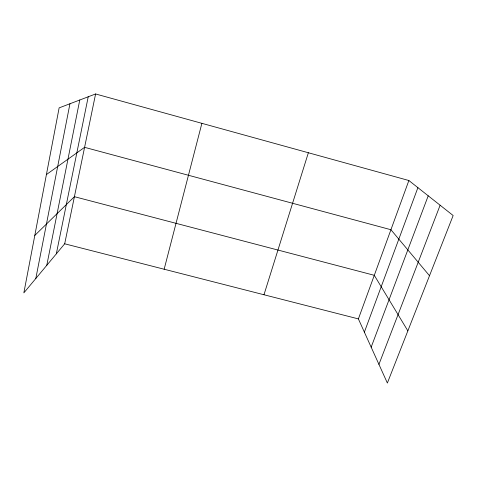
<?xml version="1.0" encoding="UTF-8"?>
<svg xmlns="http://www.w3.org/2000/svg" width="477" height="477" viewBox="0 0 477 477"><rect width="100%" height="100%" fill="white"/><g stroke="black" fill="none" stroke-linecap="round" stroke-linejoin="round"><path stroke-width="0.72" d="M35.811 278.508L69.946 103.753M46.782 265.325L79.766 100.003M56.322 253.859L88.227 96.771M95.597 93.963L59.13 107.88L23.85 292.878L64.693 243.795L95.597 93.963L408.878 180.521L453.15 215.526L387.366 383.037L358.388 318.898L408.878 180.521M164.154 269.231L201.89 123.328M263.978 294.756L308.369 152.747M364.368 332.147L417.9 187.658M371.166 347.178L428.215 195.808M378.935 364.38L440.122 205.223M34.803 235.435L74.412 196.685L374.29 275.307L407.859 330.865M46.418 174.546L84.59 147.333L390.925 229.723L429.509 275.724M64.693 243.795L358.388 318.898"/></g></svg>
